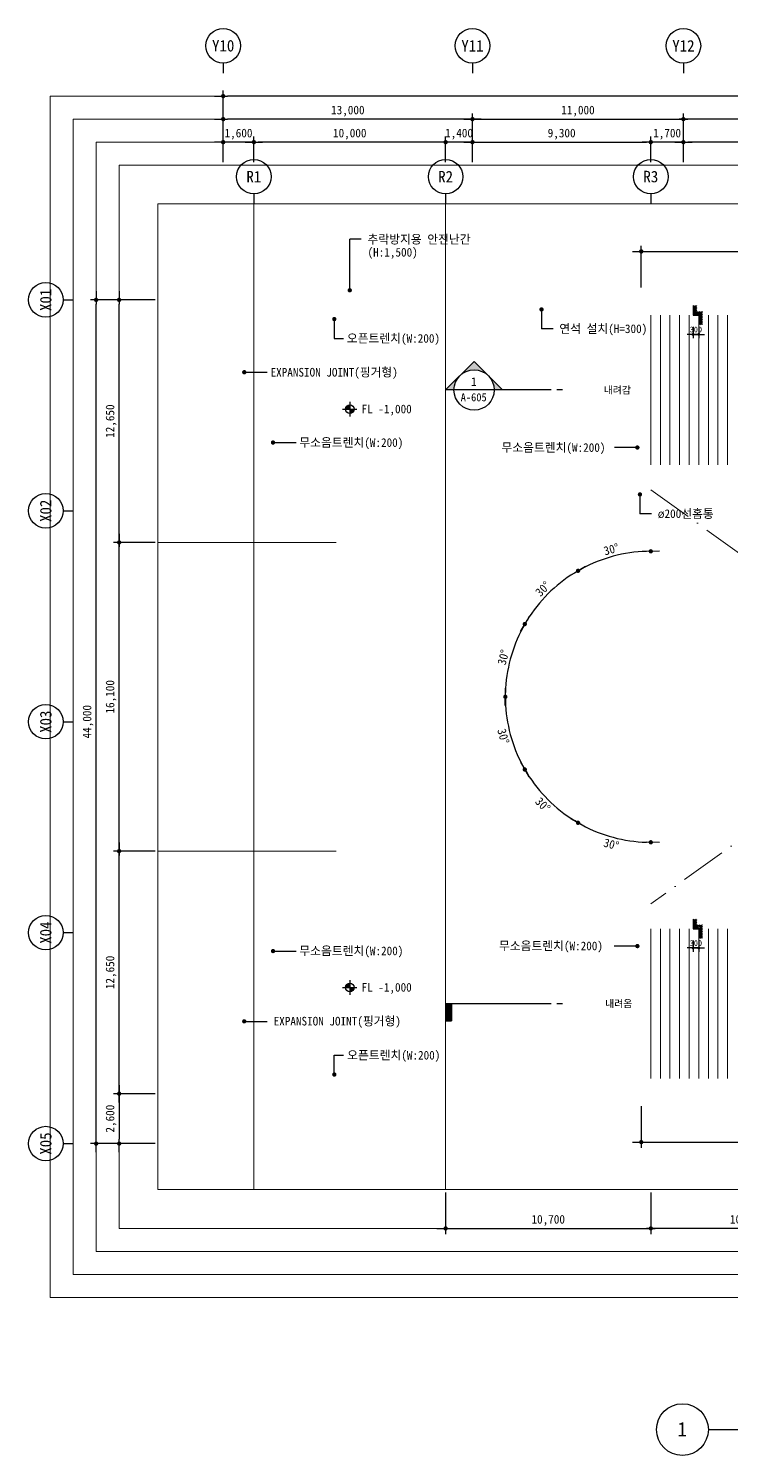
# Model space of a CAD drawing. Header units: millimetres. Extents: x 2292510 to 2787134, y 32296 to 526467.
# Drawn here: x 2549521 to 2586176, y 447301 to 521716 of the extents above; entities that cross this region are included whole.
import ezdxf
from ezdxf.enums import TextEntityAlignment as Align

# ---------------------------------------------------------------- set-up
doc = ezdxf.new("R2010")
doc.units = ezdxf.units.MM
doc.header["$LTSCALE"] = 200
doc.header["$MEASUREMENT"] = 0
doc.linetypes.add('ACAD_ISO10W100', pattern=[18, 12, -3, 0, -3])
doc.linetypes.add('CEN', pattern=[62, 60, -1, 0, -1])
doc.layers.get('0').update_dxf_attribs({"linetype": 'CONTINUOUS'})
for name, color, linetype, lineweight in [('A-AXIS-BUBL', 7, 'CONTINUOUS', 25), ('A-CNTL', 1, 'CEN', 15), ('A-DIMS', 7, 'CONTINUOUS', 25), ('A-MKXS-LEAD', 7, 'CONTINUOUS', 25), ('A-MKXS-MAK1', 3, 'CONTINUOUS', 25), ('A-MKXS-TEXT1', 3, 'CONTINUOUS', 25), ('A-MKXS-TEXT2', 7, 'CONTINUOUS', 25), ('A-SSXS-PATT', 8, 'CONTINUOUS', 18), ('A-XXXX-HATC', 8, 'CONTINUOUS', 18), ('A-XXXX-OPEN', 1, 'ACAD_ISO10W100', 15), ('A-XXXX-SYMB', 7, 'CONTINUOUS', 25), ('A-XXXX-TXT1', 3, 'CONTINUOUS', 25), ('A-XXXX-TXT2', 3, 'CONTINUOUS', 25)]:
    doc.layers.add(name, color=color, linetype=linetype, lineweight=lineweight)
doc.layers.add('A-XXXX-NPLT', color=144, linetype='CONTINUOUS', lineweight=15, plot=False)
doc.styles.add('HY울릉도L', font='')
doc.styles.add('돋움', font='')
doc.styles.add('돋움체', font='')
doc.styles.get('HY울릉도L').set_extended_font_data('HYwulM')
doc.styles.get('돋움').set_extended_font_data('DotumChe')
doc.styles.get('돋움체').set_extended_font_data('DotumChe')
doc.dimstyles.new('CDIM', dxfattribs={"dimtxt": 3, "dimasz": 1.5, "dimexe": 2, "dimexo": 1, "dimgap": 1, "dimtad": 1, "dimdec": 0, "dimrnd": 0.5, "dimzin": 0, "dimdsep": 32, "dimlunit": 6, "dimtxsty": 'HY울릉도L', "dimblk1": '_CIDOT', "dimblk2": '_CIDOT', "dimsah": 1, "dimcen": 5.5, "dimclrd": 2, "dimclre": 2, "dimclrt": 7, "dimadec": 0, "dimazin": 0, "dimtfac": 1, "dimtdec": 0, "dimtix": 1, "dimtmove": 2, "dimatfit": 1, "dimldrblk": '_CIDOT', "dimfxl": 1, "dimtolj": 1, "dimtzin": 0, "dimlwd": -1, "dimarcsym": 0})

# ---------------------------------------------------------------- blocks, each defined once
blk = doc.blocks.new('_CIDOT')
at = {"color": 0, "linetype": 'ByBlock'}
blk.add_line((2, 0), (-1, 0), dxfattribs=at)
at = {"color": 0, "linetype": 'ByBlock', "const_width": 0.5}
blk.add_lwpolyline([(-0.25, 0, 1), (0.25, 0, 1)], format="xyb", close=True, dxfattribs=at)
blk = doc.blocks.new('*D254')
at = {"layer": 'A-DIMS', "lineweight": -2, "transparency": 16777216}
for p, q in [((43241, 72425), (43241, 73775)), ((44941, 72425), (44941, 73775))]:
    blk.add_line(p, q, dxfattribs=at)
at = {"layer": 'A-DIMS', "transparency": 16777216}
for p, q in [((43016, 73475), (42791, 73475)), ((44941, 73475), (43241, 73475)), ((45166, 73475), (45391, 73475))]:
    blk.add_line(p, q, dxfattribs=at)
at = {"layer": 'A-DIMS', "transparency": 16777216, "xscale": 225, "yscale": 225, "zscale": 225}
blk.add_blockref('_CIDOT', (43241, 73475), dxfattribs=at)
at = {"layer": 'A-DIMS', "transparency": 16777216, "xscale": 225, "yscale": 225, "zscale": 225, "rotation": 180}
blk.add_blockref('_CIDOT', (44941, 73475), dxfattribs=at)
at = {"layer": 'A-DIMS', "color": 3, "transparency": 16777216, "insert": (44091, 73893), "char_height": 450, "attachment_point": 5, "style": '돋움'}
blk.add_mtext('\\A1;1,700', dxfattribs=at)
blk = doc.blocks.new('*D257')
at = {"layer": 'A-DIMS', "lineweight": -2, "transparency": 16777216}
for p, q in [((32541, 72425), (32541, 73775)), ((33941, 72425), (33941, 73775))]:
    blk.add_line(p, q, dxfattribs=at)
at = {"layer": 'A-DIMS', "transparency": 16777216}
for p, q in [((32316, 73475), (32091, 73475)), ((33941, 73475), (32541, 73475)), ((34166, 73475), (34391, 73475))]:
    blk.add_line(p, q, dxfattribs=at)
at = {"layer": 'A-DIMS', "transparency": 16777216, "xscale": 225, "yscale": 225, "zscale": 225}
blk.add_blockref('_CIDOT', (32541, 73475), dxfattribs=at)
at = {"layer": 'A-DIMS', "transparency": 16777216, "xscale": 225, "yscale": 225, "zscale": 225, "rotation": 180}
blk.add_blockref('_CIDOT', (33941, 73475), dxfattribs=at)
at = {"layer": 'A-DIMS', "color": 3, "transparency": 16777216, "insert": (33241, 73893), "char_height": 450, "attachment_point": 5, "style": '돋움'}
blk.add_mtext('\\A1;1,400', dxfattribs=at)
blk = doc.blocks.new('*D258')
at = {"layer": 'A-DIMS', "lineweight": -2, "transparency": 16777216}
for p, q in [((22541, 72425), (22541, 73775)), ((32541, 72425), (32541, 73775))]:
    blk.add_line(p, q, dxfattribs=at)
at = {"layer": 'A-DIMS', "transparency": 16777216}
blk.add_line((32316, 73475), (22766, 73475), dxfattribs=at)
at = {"layer": 'A-DIMS', "transparency": 16777216, "xscale": 225, "yscale": 225, "zscale": 225, "rotation": 180}
blk.add_blockref('_CIDOT', (22541, 73475), dxfattribs=at)
at = {"layer": 'A-DIMS', "transparency": 16777216, "xscale": 225, "yscale": 225, "zscale": 225}
blk.add_blockref('_CIDOT', (32541, 73475), dxfattribs=at)
at = {"layer": 'A-DIMS', "color": 3, "transparency": 16777216, "insert": (27541, 73893), "char_height": 450, "attachment_point": 5, "style": '돋움'}
blk.add_mtext('\\A1;10,000', dxfattribs=at)
blk = doc.blocks.new('*D259')
at = {"layer": 'A-DIMS', "lineweight": -2, "transparency": 16777216}
for p, q in [((20941, 72425), (20941, 73775)), ((22541, 72425), (22541, 73775))]:
    blk.add_line(p, q, dxfattribs=at)
at = {"layer": 'A-DIMS', "transparency": 16777216}
for p, q in [((20716, 73475), (20491, 73475)), ((22541, 73475), (20941, 73475)), ((22766, 73475), (22991, 73475))]:
    blk.add_line(p, q, dxfattribs=at)
at = {"layer": 'A-DIMS', "transparency": 16777216, "xscale": 225, "yscale": 225, "zscale": 225}
blk.add_blockref('_CIDOT', (20941, 73475), dxfattribs=at)
at = {"layer": 'A-DIMS', "transparency": 16777216, "xscale": 225, "yscale": 225, "zscale": 225, "rotation": 180}
blk.add_blockref('_CIDOT', (22541, 73475), dxfattribs=at)
at = {"layer": 'A-DIMS', "color": 3, "transparency": 16777216, "insert": (21741, 73893), "char_height": 450, "attachment_point": 5, "style": '돋움'}
blk.add_mtext('\\A1;1,600', dxfattribs=at)
blk = doc.blocks.new('*D260')
at = {"layer": 'A-DIMS', "lineweight": -2, "transparency": 16777216}
for p, q in [((17391, 36500), (15216, 36500)), ((17391, 23850), (15216, 23850))]:
    blk.add_line(p, q, dxfattribs=at)
at = {"layer": 'A-DIMS', "transparency": 16777216}
blk.add_line((15516, 24075), (15516, 36275), dxfattribs=at)
at = {"layer": 'A-DIMS', "transparency": 16777216, "xscale": 225, "yscale": 225, "zscale": 225}
for p, rotation in [((15516, 36500), 90), ((15516, 23850), 270)]:
    blk.add_blockref('_CIDOT', p, dxfattribs=dict(at, rotation=rotation))
at = {"layer": 'A-DIMS', "color": 3, "transparency": 16777216, "insert": (15098, 30175), "char_height": 450, "attachment_point": 5, "rotation": 90, "style": '돋움'}
blk.add_mtext('\\A1;12,650', dxfattribs=at)
blk = doc.blocks.new('*D261')
at = {"layer": 'A-DIMS', "lineweight": -2, "transparency": 16777216}
for p, q in [((17391, 52600), (15216, 52600)), ((17391, 36500), (15216, 36500))]:
    blk.add_line(p, q, dxfattribs=at)
at = {"layer": 'A-DIMS', "transparency": 16777216}
blk.add_line((15516, 36725), (15516, 52375), dxfattribs=at)
at = {"layer": 'A-DIMS', "transparency": 16777216, "xscale": 225, "yscale": 225, "zscale": 225}
for p, rotation in [((15516, 52600), 90), ((15516, 36500), 270)]:
    blk.add_blockref('_CIDOT', p, dxfattribs=dict(at, rotation=rotation))
at = {"layer": 'A-DIMS', "color": 3, "transparency": 16777216, "insert": (15098, 44550), "char_height": 450, "attachment_point": 5, "rotation": 90, "style": '돋움'}
blk.add_mtext('\\A1;16,100', dxfattribs=at)
blk = doc.blocks.new('*D262')
at = {"layer": 'A-DIMS', "lineweight": -2, "transparency": 16777216}
for p, q in [((17391, 65250), (15216, 65250)), ((17391, 52600), (15216, 52600))]:
    blk.add_line(p, q, dxfattribs=at)
at = {"layer": 'A-DIMS', "transparency": 16777216}
blk.add_line((15516, 52825), (15516, 65025), dxfattribs=at)
at = {"layer": 'A-DIMS', "transparency": 16777216, "xscale": 225, "yscale": 225, "zscale": 225}
for p, rotation in [((15516, 65250), 90), ((15516, 52600), 270)]:
    blk.add_blockref('_CIDOT', p, dxfattribs=dict(at, rotation=rotation))
at = {"layer": 'A-DIMS', "color": 3, "transparency": 16777216, "insert": (15098, 58925), "char_height": 450, "attachment_point": 5, "rotation": 90, "style": '돋움'}
blk.add_mtext('\\A1;12,650', dxfattribs=at)
blk = doc.blocks.new('*D263')
at = {"layer": 'A-DIMS', "lineweight": -2, "transparency": 16777216}
for p, q in [((17391, 23850), (15216, 23850)), ((17391, 21250), (15216, 21250))]:
    blk.add_line(p, q, dxfattribs=at)
at = {"layer": 'A-DIMS', "transparency": 16777216}
blk.add_line((15516, 23625), (15516, 21475), dxfattribs=at)
at = {"layer": 'A-DIMS', "transparency": 16777216, "xscale": 225, "yscale": 225, "zscale": 225}
for p, rotation in [((15516, 23850), 90), ((15516, 21250), 270)]:
    blk.add_blockref('_CIDOT', p, dxfattribs=dict(at, rotation=rotation))
at = {"layer": 'A-DIMS', "color": 3, "transparency": 16777216, "insert": (15098, 22550), "char_height": 450, "attachment_point": 5, "rotation": 90, "style": '돋움'}
blk.add_mtext('\\A1;2,600', dxfattribs=at)
blk = doc.blocks.new('*D264')
at = {"layer": 'A-DIMS', "lineweight": -2, "transparency": 16777216}
for p, q in [((17391, 65250), (14016, 65250)), ((17391, 21250), (14016, 21250))]:
    blk.add_line(p, q, dxfattribs=at)
at = {"layer": 'A-DIMS', "transparency": 16777216}
blk.add_line((14316, 21475), (14316, 65025), dxfattribs=at)
at = {"layer": 'A-DIMS', "transparency": 16777216, "xscale": 225, "yscale": 225, "zscale": 225}
for p, rotation in [((14316, 65250), 90), ((14316, 21250), 270)]:
    blk.add_blockref('_CIDOT', p, dxfattribs=dict(at, rotation=rotation))
at = {"layer": 'A-DIMS', "color": 3, "transparency": 16777216, "insert": (13898, 43250), "char_height": 450, "attachment_point": 5, "rotation": 90, "style": '돋움'}
blk.add_mtext('\\A1;44,000', dxfattribs=at)
blk = doc.blocks.new('*D265')
at = {"layer": 'A-DIMS', "lineweight": -2, "transparency": 16777216}
for p, q in [((20941, 72425), (20941, 76175)), ((88941, 72425), (88941, 76175))]:
    blk.add_line(p, q, dxfattribs=at)
at = {"layer": 'A-DIMS', "transparency": 16777216}
blk.add_line((88716, 75875), (21166, 75875), dxfattribs=at)
at = {"layer": 'A-DIMS', "transparency": 16777216, "xscale": 225, "yscale": 225, "zscale": 225, "rotation": 180}
blk.add_blockref('_CIDOT', (20941, 75875), dxfattribs=at)
at = {"layer": 'A-DIMS', "transparency": 16777216, "xscale": 225, "yscale": 225, "zscale": 225}
blk.add_blockref('_CIDOT', (88941, 75875), dxfattribs=at)
at = {"layer": 'A-DIMS', "color": 3, "transparency": 16777216, "insert": (54941, 76293), "char_height": 450, "attachment_point": 5, "style": '돋움'}
blk.add_mtext('\\A1;68,000', dxfattribs=at)
blk = doc.blocks.new('*D266')
at = {"layer": 'A-DIMS', "lineweight": -2, "transparency": 16777216}
for p, q in [((20941, 72425), (20941, 74975)), ((33941, 72425), (33941, 74975))]:
    blk.add_line(p, q, dxfattribs=at)
at = {"layer": 'A-DIMS', "transparency": 16777216}
blk.add_line((33716, 74675), (21166, 74675), dxfattribs=at)
at = {"layer": 'A-DIMS', "transparency": 16777216, "xscale": 225, "yscale": 225, "zscale": 225, "rotation": 180}
blk.add_blockref('_CIDOT', (20941, 74675), dxfattribs=at)
at = {"layer": 'A-DIMS', "transparency": 16777216, "xscale": 225, "yscale": 225, "zscale": 225}
blk.add_blockref('_CIDOT', (33941, 74675), dxfattribs=at)
at = {"layer": 'A-DIMS', "color": 3, "transparency": 16777216, "insert": (27441, 75093), "char_height": 450, "attachment_point": 5, "style": '돋움'}
blk.add_mtext('\\A1;13,000', dxfattribs=at)
blk = doc.blocks.new('*D270')
at = {"layer": 'A-DIMS', "lineweight": -2, "transparency": 16777216}
for p, q in [((33941, 72425), (33941, 74975)), ((44941, 72425), (44941, 74975))]:
    blk.add_line(p, q, dxfattribs=at)
at = {"layer": 'A-DIMS', "transparency": 16777216}
blk.add_line((34166, 74675), (44716, 74675), dxfattribs=at)
at = {"layer": 'A-DIMS', "transparency": 16777216, "xscale": 225, "yscale": 225, "zscale": 225, "rotation": 180}
blk.add_blockref('_CIDOT', (33941, 74675), dxfattribs=at)
at = {"layer": 'A-DIMS', "transparency": 16777216, "xscale": 225, "yscale": 225, "zscale": 225}
blk.add_blockref('_CIDOT', (44941, 74675), dxfattribs=at)
at = {"layer": 'A-DIMS', "color": 3, "transparency": 16777216, "insert": (39441, 75093), "char_height": 450, "attachment_point": 5, "style": '돋움'}
blk.add_mtext('\\A1;11,000', dxfattribs=at)
blk = doc.blocks.new('*D271')
at = {"layer": 'A-DIMS', "lineweight": -2, "transparency": 16777216}
for p, q in [((44941, 72425), (44941, 74975)), ((55941, 72425), (55941, 74975))]:
    blk.add_line(p, q, dxfattribs=at)
at = {"layer": 'A-DIMS', "transparency": 16777216}
blk.add_line((55716, 74675), (45166, 74675), dxfattribs=at)
at = {"layer": 'A-DIMS', "transparency": 16777216, "xscale": 225, "yscale": 225, "zscale": 225, "rotation": 180}
blk.add_blockref('_CIDOT', (44941, 74675), dxfattribs=at)
at = {"layer": 'A-DIMS', "transparency": 16777216, "xscale": 225, "yscale": 225, "zscale": 225}
blk.add_blockref('_CIDOT', (55941, 74675), dxfattribs=at)
at = {"layer": 'A-DIMS', "color": 3, "transparency": 16777216, "insert": (50441, 75093), "char_height": 450, "attachment_point": 5, "style": '돋움'}
blk.add_mtext('\\A1;11,000', dxfattribs=at)
blk = doc.blocks.new('*D275')
at = {"layer": 'A-DIMS', "lineweight": -2, "transparency": 16777216}
for p, q in [((33941, 72425), (33941, 73775)), ((43241, 72425), (43241, 73775))]:
    blk.add_line(p, q, dxfattribs=at)
at = {"layer": 'A-DIMS', "transparency": 16777216}
blk.add_line((34166, 73475), (43016, 73475), dxfattribs=at)
at = {"layer": 'A-DIMS', "transparency": 16777216, "xscale": 225, "yscale": 225, "zscale": 225, "rotation": 180}
blk.add_blockref('_CIDOT', (33941, 73475), dxfattribs=at)
at = {"layer": 'A-DIMS', "transparency": 16777216, "xscale": 225, "yscale": 225, "zscale": 225}
blk.add_blockref('_CIDOT', (43241, 73475), dxfattribs=at)
at = {"layer": 'A-DIMS', "color": 3, "transparency": 16777216, "insert": (38591, 73893), "char_height": 450, "attachment_point": 5, "style": '돋움'}
blk.add_mtext('\\A1;9,300', dxfattribs=at)
blk = doc.blocks.new('*D276')
at = {"layer": 'A-DIMS', "lineweight": -2, "transparency": 16777216}
for p, q in [((44941, 72425), (44941, 73775)), ((53241, 72425), (53241, 73775))]:
    blk.add_line(p, q, dxfattribs=at)
at = {"layer": 'A-DIMS', "transparency": 16777216}
blk.add_line((53016, 73475), (45166, 73475), dxfattribs=at)
at = {"layer": 'A-DIMS', "transparency": 16777216, "xscale": 225, "yscale": 225, "zscale": 225, "rotation": 180}
blk.add_blockref('_CIDOT', (44941, 73475), dxfattribs=at)
at = {"layer": 'A-DIMS', "transparency": 16777216, "xscale": 225, "yscale": 225, "zscale": 225}
blk.add_blockref('_CIDOT', (53241, 73475), dxfattribs=at)
at = {"layer": 'A-DIMS', "color": 3, "transparency": 16777216, "insert": (49091, 73893), "char_height": 450, "attachment_point": 5, "style": '돋움'}
blk.add_mtext('\\A1;8,300', dxfattribs=at)
blk = doc.blocks.new('*D277')
at = {"layer": 'A-DIMS', "lineweight": -2, "transparency": 16777216}
for p, q in [((43241, 18700), (43241, 16525)), ((53241, 18700), (53241, 16525))]:
    blk.add_line(p, q, dxfattribs=at)
at = {"layer": 'A-DIMS', "transparency": 16777216}
blk.add_line((53016, 16825), (43466, 16825), dxfattribs=at)
at = {"layer": 'A-DIMS', "transparency": 16777216, "xscale": 225, "yscale": 225, "zscale": 225, "rotation": 180}
blk.add_blockref('_CIDOT', (43241, 16825), dxfattribs=at)
at = {"layer": 'A-DIMS', "transparency": 16777216, "xscale": 225, "yscale": 225, "zscale": 225}
blk.add_blockref('_CIDOT', (53241, 16825), dxfattribs=at)
at = {"layer": 'A-DIMS', "color": 3, "transparency": 16777216, "insert": (48241, 17243), "char_height": 450, "attachment_point": 5, "style": '돋움'}
blk.add_mtext('\\A1;10,000', dxfattribs=at)
blk = doc.blocks.new('*D280')
at = {"layer": 'A-DIMS', "lineweight": -2, "transparency": 16777216}
for p, q in [((32541, 18700), (32541, 16525)), ((43241, 18700), (43241, 16525))]:
    blk.add_line(p, q, dxfattribs=at)
at = {"layer": 'A-DIMS', "transparency": 16777216}
blk.add_line((32766, 16825), (43016, 16825), dxfattribs=at)
at = {"layer": 'A-DIMS', "transparency": 16777216, "xscale": 225, "yscale": 225, "zscale": 225, "rotation": 180}
blk.add_blockref('_CIDOT', (32541, 16825), dxfattribs=at)
at = {"layer": 'A-DIMS', "transparency": 16777216, "xscale": 225, "yscale": 225, "zscale": 225}
blk.add_blockref('_CIDOT', (43241, 16825), dxfattribs=at)
at = {"layer": 'A-DIMS', "color": 3, "transparency": 16777216, "insert": (37891, 17243), "char_height": 450, "attachment_point": 5, "style": '돋움'}
blk.add_mtext('\\A1;10,700', dxfattribs=at)
blk = doc.blocks.new('*D25')
at = {"layer": 'A-DIMS', "lineweight": -2, "transparency": 16777216}
for p, q in [((2581471, 508216), (2581471, 510391)), ((2611971, 508216), (2611971, 510391))]:
    blk.add_line(p, q, dxfattribs=at)
at = {"layer": 'A-DIMS', "transparency": 16777216}
blk.add_line((2581696, 510091), (2611746, 510091), dxfattribs=at)
at = {"layer": 'A-DIMS', "transparency": 16777216, "xscale": 225, "yscale": 225, "zscale": 225, "rotation": 180}
blk.add_blockref('_CIDOT', (2581471, 510091), dxfattribs=at)
at = {"layer": 'A-DIMS', "transparency": 16777216, "xscale": 225, "yscale": 225, "zscale": 225}
blk.add_blockref('_CIDOT', (2611971, 510091), dxfattribs=at)
at = {"layer": 'A-DIMS', "color": 3, "transparency": 16777216, "insert": (2596721, 510508), "char_height": 450, "attachment_point": 5, "style": '돋움'}
blk.add_mtext('\\A1;30,500', dxfattribs=at)
blk = doc.blocks.new('*D26')
at = {"layer": 'A-DIMS', "lineweight": -2, "transparency": 16777216}
for p, q in [((2581471, 465516), (2581471, 463341)), ((2611971, 465516), (2611971, 463341))]:
    blk.add_line(p, q, dxfattribs=at)
at = {"layer": 'A-DIMS', "transparency": 16777216}
blk.add_line((2581696, 463641), (2611746, 463641), dxfattribs=at)
at = {"layer": 'A-DIMS', "transparency": 16777216, "xscale": 225, "yscale": 225, "zscale": 225, "rotation": 180}
blk.add_blockref('_CIDOT', (2581471, 463641), dxfattribs=at)
at = {"layer": 'A-DIMS', "transparency": 16777216, "xscale": 225, "yscale": 225, "zscale": 225}
blk.add_blockref('_CIDOT', (2611971, 463641), dxfattribs=at)
at = {"layer": 'A-DIMS', "color": 3, "transparency": 16777216, "insert": (2596721, 464058), "char_height": 450, "attachment_point": 5, "style": '돋움'}
blk.add_mtext('\\A1;30,500', dxfattribs=at)
blk = doc.blocks.new('*D127')
at = {"layer": 'A-DIMS', "transparency": 16777216}
blk.add_arc((2581971, 486866), 7587, 151.69916, 178.30083, dxfattribs=at)
at = {"layer": 'A-DIMS', "transparency": 16777216, "xscale": 225, "yscale": 225, "zscale": 225}
for p, rotation in [((2575400, 490659), 60.8495786340258), ((2574384, 486866), 269.1504143010524)]:
    blk.add_blockref('_CIDOT', p, dxfattribs=dict(at, rotation=rotation))
at = {"layer": 'A-DIMS', "color": 3, "transparency": 16777216, "insert": (2574280, 488926), "char_height": 450, "attachment_point": 5, "rotation": 75, "style": '돋움'}
blk.add_mtext('\\A1;30°', dxfattribs=at)
blk = doc.blocks.new('*D128')
at = {"layer": 'A-DIMS', "transparency": 16777216}
blk.add_arc((2581971, 486866), 7587, 181.69917, 208.30083, dxfattribs=at)
at = {"layer": 'A-DIMS', "transparency": 16777216, "xscale": 225, "yscale": 225, "zscale": 225}
for p, rotation in [((2574384, 486866), 90.84958559932868), ((2575400, 483072), 299.1504144006789)]:
    blk.add_blockref('_CIDOT', p, dxfattribs=dict(at, rotation=rotation))
at = {"layer": 'A-DIMS', "color": 3, "transparency": 16777216, "insert": (2574280, 484805), "char_height": 450, "attachment_point": 5, "rotation": 285, "style": '돋움'}
blk.add_mtext('\\A1;30°', dxfattribs=at)
blk = doc.blocks.new('*D129')
at = {"layer": 'A-DIMS', "transparency": 16777216}
blk.add_arc((2581971, 486866), 7587, 121.69917, 148.30083, dxfattribs=at)
at = {"layer": 'A-DIMS', "transparency": 16777216, "xscale": 225, "yscale": 225, "zscale": 225}
for p, rotation in [((2578177, 493436), 30.84958559932612), ((2575400, 490659), 239.1504144006772)]:
    blk.add_blockref('_CIDOT', p, dxfattribs=dict(at, rotation=rotation))
at = {"layer": 'A-DIMS', "color": 3, "transparency": 16777216, "insert": (2576340, 492496), "char_height": 450, "attachment_point": 5, "rotation": 45, "style": '돋움'}
blk.add_mtext('\\A1;30°', dxfattribs=at)
blk = doc.blocks.new('*D130')
at = {"layer": 'A-DIMS', "transparency": 16777216}
blk.add_arc((2581971, 486866), 7587, 91.69917, 118.30083, dxfattribs=at)
at = {"layer": 'A-DIMS', "transparency": 16777216, "xscale": 225, "yscale": 225, "zscale": 225}
for p, rotation in [((2581971, 494453), 0.8495855993248552), ((2578177, 493436), 209.1504144006773)]:
    blk.add_blockref('_CIDOT', p, dxfattribs=dict(at, rotation=rotation))
at = {"layer": 'A-DIMS', "color": 3, "transparency": 16777216, "insert": (2579910, 494557), "char_height": 450, "attachment_point": 5, "rotation": 15, "style": '돋움'}
blk.add_mtext('\\A1;30°', dxfattribs=at)
blk = doc.blocks.new('*D131')
at = {"layer": 'A-DIMS', "transparency": 16777216}
blk.add_arc((2581971, 486866), 7587, 241.69917, 268.30083, dxfattribs=at)
at = {"layer": 'A-DIMS', "transparency": 16777216, "xscale": 225, "yscale": 225, "zscale": 225}
for p, rotation in [((2578177, 480295), 150.8495854996981), ((2581971, 479278), 359.1504145003019)]:
    blk.add_blockref('_CIDOT', p, dxfattribs=dict(at, rotation=rotation))
at = {"layer": 'A-DIMS', "color": 3, "transparency": 16777216, "insert": (2579910, 479174), "char_height": 450, "attachment_point": 5, "rotation": 345, "style": '돋움'}
blk.add_mtext('\\A1;30°', dxfattribs=at)
blk = doc.blocks.new('*D132')
at = {"layer": 'A-DIMS', "transparency": 16777216}
blk.add_arc((2581971, 486866), 7587, 211.69916, 238.30083, dxfattribs=at)
at = {"layer": 'A-DIMS', "transparency": 16777216, "xscale": 225, "yscale": 225, "zscale": 225}
for p, rotation in [((2575400, 483072), 120.8495812543249), ((2578177, 480295), 329.1504146667565)]:
    blk.add_blockref('_CIDOT', p, dxfattribs=dict(at, rotation=rotation))
at = {"layer": 'A-DIMS', "color": 3, "transparency": 16777216, "insert": (2576340, 481235), "char_height": 450, "attachment_point": 5, "rotation": 315, "style": '돋움'}
blk.add_mtext('\\A1;30°', dxfattribs=at)
blk = doc.blocks.new('rampline')
at = {"layer": 'A-SSXS-PATT'}
for p, q in [((43241, 56650), (43241, 64450)), ((43741, 56650), (43741, 64450)), ((44241, 56650), (44241, 64450)), ((44741, 56650), (44741, 64450)), ((45241, 56650), (45241, 64450)), ((45741, 56650), (45741, 64450)), ((46241, 56650), (46241, 64450)), ((46741, 56650), (46741, 64450)), ((47241, 56650), (47241, 64450)), ((43241, 32450), (43241, 24650)), ((43741, 32450), (43741, 24650)), ((44241, 32450), (44241, 24650)), ((44741, 32450), (44741, 24650)), ((45241, 32450), (45241, 24650)), ((45741, 32450), (45741, 24650)), ((46241, 32450), (46241, 24650)), ((46741, 32450), (46741, 24650)), ((47241, 32450), (47241, 24650))]:
    blk.add_line(p, q, dxfattribs=at)
blk = doc.blocks.new('*D321')
at = {"layer": 'A-DIMS', "lineweight": -2, "transparency": 16777216}
for p, q in [((2584171, 506153), (2584171, 505566)), ((2584471, 506166), (2584471, 505566))]:
    blk.add_line(p, q, dxfattribs=at)
at = {"layer": 'A-DIMS', "transparency": 16777216}
for p, q in [((2584021, 505766), (2583871, 505766)), ((2584471, 505766), (2584171, 505766)), ((2584621, 505766), (2584771, 505766))]:
    blk.add_line(p, q, dxfattribs=at)
at = {"layer": 'A-DIMS', "transparency": 16777216, "xscale": 150, "yscale": 150, "zscale": 150}
blk.add_blockref('_CIDOT', (2584171, 505766), dxfattribs=at)
at = {"layer": 'A-DIMS', "transparency": 16777216, "xscale": 150, "yscale": 150, "zscale": 150, "rotation": 180}
blk.add_blockref('_CIDOT', (2584471, 505766), dxfattribs=at)
at = {"layer": 'A-DIMS', "color": 3, "transparency": 16777216, "insert": (2584321, 506017), "char_height": 300, "attachment_point": 5, "style": '돋움체'}
blk.add_mtext('\\A1;300', dxfattribs=at)
blk = doc.blocks.new('*D322')
at = {"layer": 'A-DIMS', "lineweight": -2, "transparency": 16777216}
for p, q in [((2584171, 474153), (2584171, 473566)), ((2584471, 474166), (2584471, 473566))]:
    blk.add_line(p, q, dxfattribs=at)
at = {"layer": 'A-DIMS', "transparency": 16777216}
for p, q in [((2584021, 473766), (2583871, 473766)), ((2584471, 473766), (2584171, 473766)), ((2584621, 473766), (2584771, 473766))]:
    blk.add_line(p, q, dxfattribs=at)
at = {"layer": 'A-DIMS', "transparency": 16777216, "xscale": 150, "yscale": 150, "zscale": 150}
blk.add_blockref('_CIDOT', (2584171, 473766), dxfattribs=at)
at = {"layer": 'A-DIMS', "transparency": 16777216, "xscale": 150, "yscale": 150, "zscale": 150, "rotation": 180}
blk.add_blockref('_CIDOT', (2584471, 473766), dxfattribs=at)
at = {"layer": 'A-DIMS', "color": 3, "transparency": 16777216, "insert": (2584321, 474017), "char_height": 300, "attachment_point": 5, "style": '돋움체'}
blk.add_mtext('\\A1;300', dxfattribs=at)
blk = doc.blocks.new('dim_진출램프')
for p, q in [((20941.3, 77600), (20941.3, 77075)), ((33941.3, 77600), (33941.3, 77075)), ((44941.3, 77600), (44941.3, 77075)), ((22541.3, 70775), (22541.3, 70250)), ((32541.3, 70775), (32541.3, 70250)), ((43241.3, 70775), (43241.3, 70250)), ((12591.3, 65250), (13116.3, 65250)), ((12591.3, 54250), (13116.3, 54250)), ((12591.3, 43250), (13116.3, 43250)), ((12591.3, 32250), (13116.3, 32250)), ((12591.3, 21250), (13116.3, 21250))]:
    blk.add_line(p, q)
at = {"layer": 'A-AXIS-BUBL', "ltscale": 0.2}
for centre in [(20941.3, 78500), (33941.3, 78500), (44941.3, 78500), (22541.3, 71675), (32541.3, 71675), (43241.3, 71675), (11691.3, 65250), (11691.3, 54250), (11691.3, 43250), (11691.3, 32250), (11691.3, 21250)]:
    blk.add_circle(centre, 900, dxfattribs=at)
at = {"layer": 'A-CNTL', "ltscale": 300}
for points in [[(22541.3, 70250), (22541.3, 18850)], [(32541.3, 70250), (32541.3, 18850)], [(17541.3, 52600), (26841.3, 52600)], [(17541.3, 36500), (26841.3, 36500)]]:
    blk.add_lwpolyline(points, dxfattribs=at)
at = {"layer": 'A-XXXX-NPLT'}
for points in [[(104566.3, 13225), (11916.3, 13225), (11916.3, 75875), (104566.3, 75875)], [(103366.3, 14425), (13116.3, 14425), (13116.3, 74675), (103366.3, 74675)], [(102166.3, 15625), (14316.3, 15625), (14316.3, 73475), (102166.3, 73475)], [(100966.3, 16825), (15516.3, 16825), (15516.3, 72275), (100966.3, 72275)], [(17541.3, 70250), (98941.3, 70250), (98941.3, 18850), (17541.3, 18850)]]:
    blk.add_lwpolyline(points, close=True, dxfattribs=at)
at = {"layer": 'A-XXXX-TXT2', "ltscale": 0.2, "style": '돋움체'}
for s, p in [('Y10', (20941.3, 78500)), ('Y11', (33941.3, 78500)), ('Y12', (44941.3, 78500)), ('R1', (22541.3, 71675)), ('R2', (32541.3, 71675)), ('R3', (43241.3, 71675))]:
    blk.add_text(s, height=600, dxfattribs=at).set_placement(p, align=Align.MIDDLE)
for s, p in [('X01', (11691.3, 65250)), ('X02', (11691.3, 54250)), ('X03', (11691.3, 43250)), ('X04', (11691.3, 32250)), ('X05', (11691.3, 21250))]:
    blk.add_text(s, height=600, rotation=90, dxfattribs=at).set_placement(p, align=Align.MIDDLE)
at = {"layer": 'A-DIMS'}
for base, p1, p2, angle, picture, middle in [((20941.3, 75875), (88941.3, 72275), (20941.3, 72275), 180, '*D265', (54941.3, 76292.8)), ((20941.3, 74675), (33941.3, 72275), (20941.3, 72275), 180, '*D266', (27441.3, 75092.8)), ((44941.3, 74675), (55941.3, 72275), (44941.3, 72275), 180, '*D271', (50441.3, 75092.8)), ((20941.3, 73475), (22541.3, 72275), (20941.3, 72275), 180, '*D259', (21741.3, 73892.8)), ((22541.3, 73475), (32541.3, 72275), (22541.3, 72275), 180, '*D258', (27541.3, 73892.8)), ((32541.3, 73475), (33941.3, 72275), (32541.3, 72275), 180, '*D257', (33241.3, 73892.8)), ((43241.3, 73475), (44941.3, 72275), (43241.3, 72275), 180, '*D254', (44091.3, 73892.8)), ((14316.3, 65250), (17541.3, 21250), (17541.3, 65250), 90, '*D264', (13898.4, 43250)), ((15516.3, 65250), (17541.3, 52600), (17541.3, 65250), 90, '*D262', (15098.4, 58925)), ((15516.3, 52600), (17541.3, 36500), (17541.3, 52600), 90, '*D261', (15098.4, 44550)), ((15516.3, 36500), (17541.3, 23850), (17541.3, 36500), 90, '*D260', (15098.4, 30175)), ((15516.3, 21250), (17541.3, 23850), (17541.3, 21250), 90, '*D263', (15098.4, 22550)), ((43241.3, 16825), (53241.3, 18850), (43241.3, 18850), 180, '*D277', (48241.3, 17242.8))]:
    dim = blk.add_linear_dim(base=base, p1=p1, p2=p2, angle=angle, dimstyle='CDIM', override={"dimscale": 150, "dimtxsty": '돋움', "dimclrd": 256, "dimclre": 256, "dimclrt": 3}, dxfattribs=at)
    dim.commit()
    dim.dimension.update_dxf_attribs({"geometry": picture, "text_midpoint": middle})
for base, p1, p2, picture, middle in [((44941.3, 74675), (33941.3, 72275), (44941.3, 72275), '*D270', (39441.3, 75092.8)), ((43241.3, 73475), (33941.3, 72275), (43241.3, 72275), '*D275', (38591.3, 73892.8)), ((44941.3, 73475), (53241.3, 72275), (44941.3, 72275), '*D276', (49091.3, 73892.8)), ((43241.3, 16825), (32541.3, 18850), (43241.3, 18850), '*D280', (37891.3, 17242.8))]:
    dim = blk.add_linear_dim(base=base, p1=p1, p2=p2, dimstyle='CDIM', override={"dimscale": 150, "dimtxsty": '돋움', "dimclrd": 256, "dimclre": 256, "dimclrt": 3}, dxfattribs=at)
    dim.commit()
    dim.dimension.update_dxf_attribs({"geometry": picture, "text_midpoint": middle})

msp = doc.modelspace()

# ---------------------------------------------------------------- hatches: boundary and pattern name
at = {"layer": 'A-MKXS-MAK1'}
h = msp.add_hatch(color=256, dxfattribs=at)
h.paths.add_polyline_path([(2572755.7, 504350.4), (2573498.1, 503608, 0.4142136), (2572013.2, 503608)])
h.paths.add_polyline_path([(2573498.1, 503608), (2574240.6, 502865.5), (2573805.7, 502865.5, 0.1989124)])
h.paths.add_polyline_path([(2572013.2, 503608, 0.1989124), (2571705.7, 502865.5), (2571270.8, 502865.5)])
msp.add_hatch(color=256, dxfattribs=at).paths.add_polyline_path([(2571570.8, 469965.5), (2571270.8, 469965.5), (2571270.8, 470865.5), (2571570.8, 470865.5)])
at = {"layer": 'A-XXXX-HATC'}
h = msp.add_hatch(dxfattribs=at)
h.set_pattern_fill('BRICK', color=256, scale=60.000001, angle=90, style=0)
h.set_pattern_definition([(135, (2664803.6, 398902.097), (-42.426407, -42.426407), [])])
h.paths.add_polyline_path([(2584370.8, 506965.5), (2584670.8, 506965.5), (2584670.8, 506265.5), (2584470.8, 506265.5), (2584470.8, 506765.5), (2584170.8, 506765.5), (2584170.8, 507265.5), (2584370.8, 507265.8)])
h = msp.add_hatch(dxfattribs=at)
h.set_pattern_fill('BRICK', color=256, scale=60.000001, angle=90, style=0)
h.set_pattern_definition([(135, (2664803.6, 366902.09), (-42.426407, -42.426407), [])])
h.paths.add_polyline_path([(2584370.8, 474965.5), (2584670.8, 474965.5), (2584670.8, 474265.5), (2584470.8, 474265.5), (2584470.8, 474765.5), (2584170.8, 474765.5), (2584170.8, 475265.5), (2584370.8, 475265.8)])
at = {"layer": 'A-XXXX-SYMB'}
h = msp.add_hatch(color=256, dxfattribs=at)
h.paths.add_polyline_path([(2566270.8, 502090.5, 0.4142136), (2566045.8, 501865.5), (2566270.8, 501865.5)])
h.paths.add_polyline_path([(2566495.8, 501865.5), (2566270.8, 501865.5), (2566270.8, 501640.5, 0.4142136)])
h = msp.add_hatch(color=256, dxfattribs=at)
h.paths.add_polyline_path([(2566270.8, 471930.3, 0.4142136), (2566045.8, 471705.3), (2566270.8, 471705.3)])
h.paths.add_polyline_path([(2566495.8, 471705.3), (2566270.8, 471705.3), (2566270.8, 471480.3, 0.4142136)])

# ---------------------------------------------------------------- linework, layer by layer
at = {"layer": 'A-MKXS-LEAD'}
for p, q in [((2566270.8, 508065.5), (2566270.8, 510723.7)), ((2566870.8, 510723.7), (2566270.8, 510723.7)), ((2576270.8, 507065.5), (2576270.8, 506059.1)), ((2565466.2, 506565.5), (2565466.2, 505557.2)), ((2576870.8, 506059.1), (2576270.8, 506059.1)), ((2565466.2, 505557.2), (2565938.5, 505557.2)), ((2560770.8, 503790.9), (2561972.5, 503790.9)), ((2562270.8, 500125), (2563472.5, 500125)), ((2581270.8, 499865.5), (2580069, 499865.5)), ((2581403.8, 497420.9), (2581403.8, 496414.5)), ((2582003.8, 496414.5), (2581403.8, 496414.5)), ((2562270.8, 473606.1), (2563472.5, 473606.1)), ((2581270.8, 473865.5), (2580060.8, 473865.5)), ((2560770.8, 469940.1), (2561972.5, 469940.1)), ((2565466.2, 467165.5), (2565466.2, 468173.8)), ((2565466.2, 468173.8), (2565938.5, 468173.8))]:
    msp.add_line(p, q, dxfattribs=at)
at = {"layer": 'A-MKXS-LEAD', "const_width": 112.5}
for points in [[(2566214.5, 508065.5, 1), (2566327, 508065.5, 1)], [(2576214.5, 507065.5, 1), (2576327, 507065.5, 1)], [(2565410, 506565.5, 1), (2565522.5, 506565.5, 1)], [(2560714.5, 503790.9, 1), (2560827, 503790.9, 1)], [(2562214.5, 500125, 1), (2562327, 500125, 1)], [(2581327, 499865.5, -1), (2581214.5, 499865.5, -1)], [(2581347.5, 497420.9, 1), (2581460, 497420.9, 1)], [(2562214.5, 473606.1, -1), (2562327, 473606.1, -1)], [(2581327, 473865.5, 1), (2581214.5, 473865.5, 1)], [(2560714.5, 469940.1, -1), (2560827, 469940.1, -1)], [(2565410, 467165.5, -1), (2565522.5, 467165.5, -1)]]:
    msp.add_lwpolyline(points, format="xyb", close=True, dxfattribs=at)
at = {"layer": 'A-MKXS-MAK1'}
for p, q in [((2571270.8, 502865.5), (2572755.7, 504350.4)), ((2574240.6, 502865.5), (2572755.7, 504350.4)), ((2576770.8, 502865.5), (2571270.8, 502865.5)), ((2577370.8, 502865.5), (2577070.8, 502865.5)), ((2571270.8, 470865.5), (2576770.8, 470865.5)), ((2571270.8, 470865.5), (2571270.8, 469965.5)), ((2571570.8, 470865.5), (2571570.8, 469965.5)), ((2577070.8, 470865.5), (2577370.8, 470865.5)), ((2571270.8, 469965.5), (2571570.8, 469965.5))]:
    msp.add_line(p, q, dxfattribs=at)
msp.add_circle((2572755.7, 502865.5), 1050, dxfattribs=at)
at = {"layer": 'A-XXXX-OPEN'}
for p, q in [((2581970.8, 497665.5), (2611970.8, 476065.5)), ((2611970.8, 497665.5), (2581970.8, 476065.5))]:
    msp.add_line(p, q, dxfattribs=at)
at = {"layer": 'A-XXXX-SYMB'}
for p, q in [((2565895.8, 501865.5), (2566645.8, 501865.5)), ((2566270.8, 502240.5), (2566270.8, 501490.5)), ((2566270.8, 472080.3), (2566270.8, 471330.3)), ((2565895.8, 471705.3), (2566645.8, 471705.3)), ((2584970.8, 448650.5), (2608970.8, 448650.5))]:
    msp.add_line(p, q, dxfattribs=at)
for points in [[(2584170.8, 507265.5), (2584170.8, 506765.5), (2584470.8, 506765.5), (2584470.8, 506265.5)], [(2584170.8, 475265.5), (2584170.8, 474765.5), (2584470.8, 474765.5), (2584470.8, 474265.5)]]:
    msp.add_lwpolyline(points, dxfattribs=at)
for centre, radius in [((2566270.8, 501865.5), 225), ((2566270.8, 471705.3), 225), ((2583620.8, 448650.5), 1350)]:
    msp.add_circle(centre, radius, dxfattribs=at)

# ---------------------------------------------------------------- block references
for name in ['dim_진출램프', 'rampline']:
    msp.add_blockref(name, (2538729.5, 442315.5))

# ---------------------------------------------------------------- texts
at = {"layer": 'A-MKXS-TEXT1', "style": '돋움체'}
for s, p in [('추락방지용 안전난간', (2567199.9, 510723.7)), ('(H:1,500)', (2567199.9, 510048.7)), ('연석 설치(H=300)', (2577199.9, 506059.1)), ('오픈트렌치(W:200)', (2566120, 505557.2)), ('EXPANSION JOINT(핑거형)', (2562140.6, 503790.9)), ('무소음트렌치(W:200)', (2563640.6, 500125)), ('무소음트렌치(W:200)', (2574181.8, 499865.5)), ('ø200선홈통', (2582332.9, 496414.5)), ('무소음트렌치(W:200)', (2574051.1, 473875.1)), ('무소음트렌치(W:200)', (2563642.9, 473615.6)), ('EXPANSION JOINT(핑거형)', (2562301.6, 469949.7)), ('오픈트렌치(W:200)', (2566135.4, 468173.8))]:
    msp.add_text(s, height=450, dxfattribs=at).set_placement(p, align=Align.MIDDLE_LEFT)
at = {"layer": 'A-MKXS-TEXT2', "style": '돋움체'}
for s, height, p in [('1', 450, (2572743.1, 503298.3)), ('A-605', 420, (2572734.4, 502482.4))]:
    msp.add_text(s, height=height, dxfattribs=at).set_placement(p, align=Align.MIDDLE)
at = {"layer": 'A-XXXX-TXT1', "style": '돋움체'}
msp.add_text('1', height=750, dxfattribs=at).set_placement((2583603.4, 448666.5), align=Align.MIDDLE)
at = {"layer": 'A-XXXX-TXT2', "style": '돋움체'}
for s, p in [('내려감', (2580223.6, 502865.5)), ('내려옴', (2580298.6, 470865.5))]:
    msp.add_text(s, height=375, dxfattribs=at).set_placement(p, align=Align.MIDDLE_CENTER)
for p in [(2566886.4, 501876), (2566886.4, 471715.7)]:
    msp.add_text('FL -1,000', height=450, dxfattribs=at).set_placement(p, align=Align.MIDDLE_LEFT)

# ---------------------------------------------------------------- dimensions: what is measured, and where the dimension line sits
at = {"layer": 'A-DIMS'}
for base, line1, line2, override, picture, middle in [((2580653.2, 494337.5), ((2581970.8, 512565.5), (2581970.8, 461165.5)), ((2581970.8, 486865.5), (2569120.8, 509122.4)), {"dimscale": 150, "dimtxsty": '돋움', "dimclrd": 256, "dimclre": 256, "dimclrt": 3}, '*D130', (2579909.9, 494556.7)), ((2579375.8, 479735.8), ((2581970.8, 512565.5), (2581970.8, 461165.5)), ((2581970.8, 486865.5), (2569120.8, 464608.7)), {"dimscale": 150, "dimtad": 2, "dimtxsty": '돋움', "dimclrd": 256, "dimclre": 256, "dimclrt": 3}, '*D131', (2579909.9, 479174.3)), ((2577093.8, 492677.7), ((2581970.8, 486865.5), (2569120.8, 509122.4)), ((2581970.8, 486865.5), (2559713.9, 499715.5)), {"dimscale": 150, "dimtxsty": '돋움', "dimclrd": 256, "dimclre": 256, "dimclrt": 3}, '*D129', (2576340.4, 492495.9)), ((2574841.1, 489460.5), ((2581970.8, 486865.5), (2556270.8, 486865.5)), ((2581970.8, 486865.5), (2559714, 499715.4)), {"dimscale": 150, "dimtxsty": '돋움', "dimclrd": 256, "dimclre": 256, "dimclrt": 3}, '*D127', (2574279.5, 488926.4)), ((2574498.8, 485548), ((2581970.8, 486865.5), (2559713.9, 474015.5)), ((2581970.8, 486865.5), (2556270.8, 486865.5)), {"dimscale": 150, "dimtad": 2, "dimtxsty": '돋움', "dimclrd": 256, "dimclre": 256, "dimclrt": 3}, '*D128', (2574279.5, 484804.6)), ((2576158.6, 481988.5), ((2581970.8, 486865.5), (2569120.8, 464608.7)), ((2581970.8, 486865.5), (2559713.9, 474015.5)), {"dimscale": 150, "dimtad": 2, "dimtxsty": '돋움', "dimclrd": 256, "dimclre": 256, "dimclrt": 3}, '*D132', (2576340.4, 481235.1))]:
    dim = msp.add_angular_dim_2l(base=base, line1=line1, line2=line2, dimstyle='CDIM', override=override, dxfattribs=at)
    dim.commit()
    dim.dimension.update_dxf_attribs({"geometry": picture, "text_midpoint": middle})
for base, p1, p2, override, picture, middle in [((2611970.8, 510090.5), (2581470.8, 508065.5), (2611970.8, 508065.5), {"dimscale": 150, "dimtxsty": '돋움', "dimclrd": 256, "dimclre": 256, "dimclrt": 3}, '*D25', (2596720.8, 510508.3)), ((2584170.8, 505766.5), (2584470.8, 506265.5), (2584170.8, 506253.3), {"dimscale": 100, "dimtxsty": '돋움체', "dimclrd": 256, "dimclre": 256, "dimclrt": 3}, '*D321', (2584320.8, 506016.7)), ((2584170.8, 473766.5), (2584470.8, 474265.5), (2584170.8, 474253.3), {"dimscale": 100, "dimtxsty": '돋움체', "dimclrd": 256, "dimclre": 256, "dimclrt": 3}, '*D322', (2584320.8, 474016.7)), ((2611970.8, 463640.5), (2581470.8, 465665.5), (2611970.8, 465665.5), {"dimscale": 150, "dimtxsty": '돋움', "dimclrd": 256, "dimclre": 256, "dimclrt": 3}, '*D26', (2596720.8, 464058.3))]:
    dim = msp.add_linear_dim(base=base, p1=p1, p2=p2, angle=180, dimstyle='CDIM', override=override, dxfattribs=at)
    dim.commit()
    dim.dimension.update_dxf_attribs({"geometry": picture, "text_midpoint": middle})

doc.saveas('drawing.dxf')
